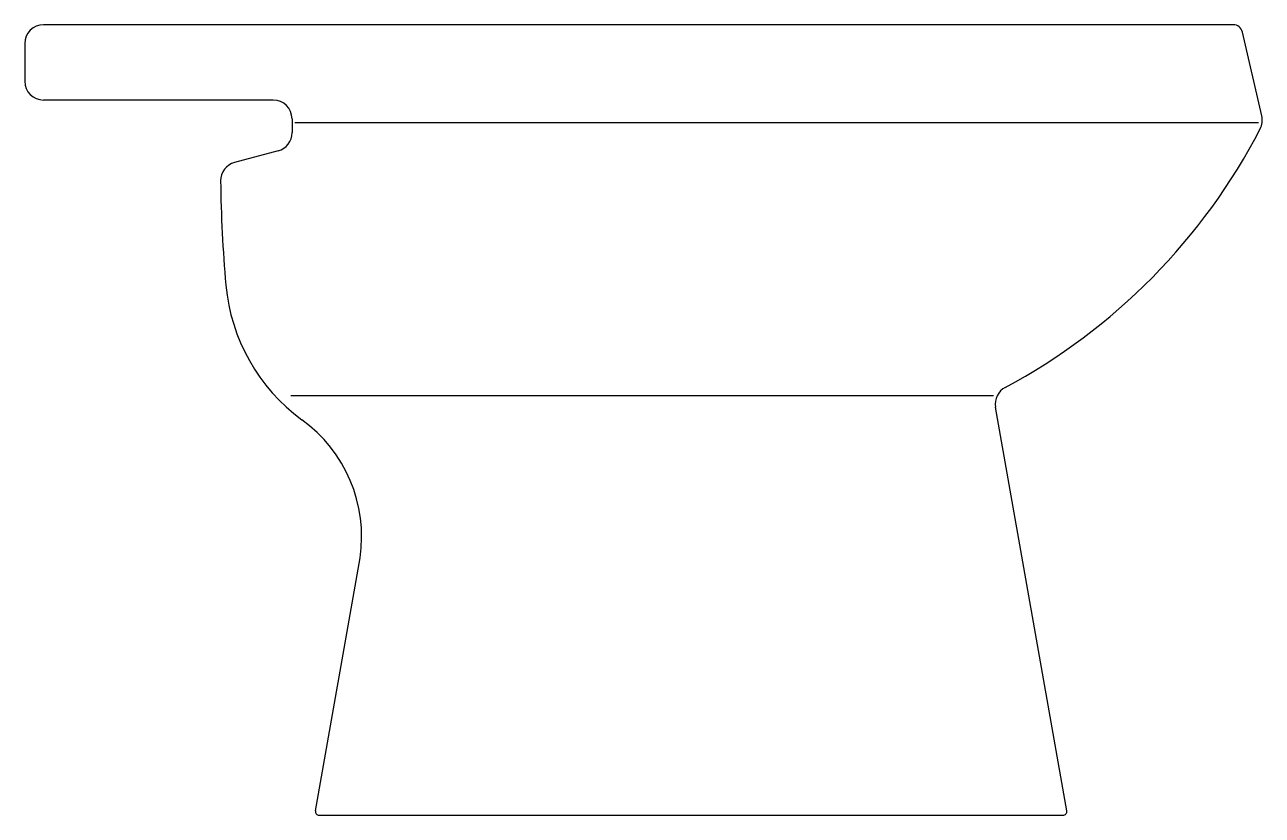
# Model space of a CAD drawing. Header units: metres. Extents: x -0.156 to 0.501, y 0 to 0.42.
import ezdxf

# ---------------------------------------------------------------- set-up
doc = ezdxf.new("R2010")
doc.units = ezdxf.units.M

msp = doc.modelspace()

# ---------------------------------------------------------------- linework, layer by layer
for p, q in [((0.48563, 0.42), (-0.14638, 0.42)), ((0.5008, 0.37155), (0.49051, 0.41612)), ((-0.15638, 0.41), (-0.15638, 0.39)), ((-0.02438, 0.38), (-0.14638, 0.38)), ((-0.01438, 0.37), (-0.01438, 0.36267)), ((-0.01296, 0.368), (0.499, 0.368)), ((-0.0218, 0.35301), (-0.04493, 0.34682)), ((0.35831, 0.22289), (-0.01494, 0.22289)), ((0.3972, 0.00235), (0.35939, 0.21678)), ((-0.00197, 0.00235), (0.02175, 0.13685)), ((0, 0), (0.39523, 0))]:
    msp.add_line(p, q)
for centre, radius, start, end in [((-0.14638, 0.41), 0.01, 90, 180), ((0.48563, 0.415), 0.005, 13, 90), ((-0.14638, 0.39), 0.01, 180, 270), ((-0.02438, 0.37), 0.01, 0, 90), ((0.49105, 0.3693), 0.01, 332.67388, 13), ((-0.02438, 0.36267), 0.01, 285, 0), ((0.21121, 0.5139), 0.325, 298.14764, 332.67388), ((-0.04234, 0.33716), 0.01, 105, 180.63623), ((0.64762, 0.34482), 0.7, 180.63623, 185.17859), ((0.05007, 0.29066), 0.1, 185.17859, 233.62499), ((0.36924, 0.21852), 0.01, 118.14764, 190), ((-0.05396, 0.14804), 0.07653, 351.58663, 54.24582), ((0, 0.002), 0.002, 170, 270), ((0.39523, 0.002), 0.002, 270, 10)]:
    msp.add_arc(centre, radius, start, end)

doc.saveas('drawing.dxf')
